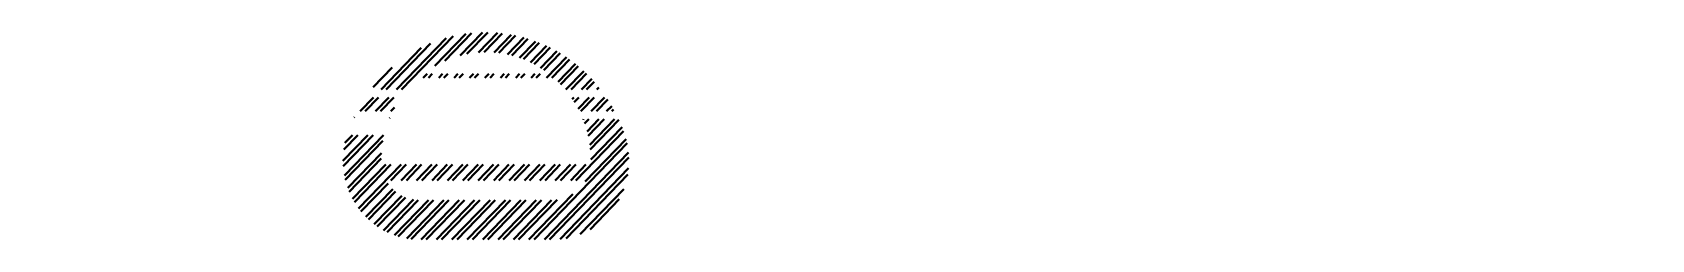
# Model space of a CAD drawing. Header units: millimetres. Extents: x 7939 to 8557, y 3805 to 4021.
# Drawn here: x 7938.6 to 8212.4, y 3903.7 to 3938.7 of the extents above; entities that cross this region are included whole.
import ezdxf

# ---------------------------------------------------------------- set-up
doc = ezdxf.new("R2010")
doc.units = ezdxf.units.MM
doc.layers.add('linea_gruesa', color=1, linetype='Continuous', lineweight=40)
pattern_1 = [(135, (2764.8883, 1202.4094), (-1.3470384, -1.3470384), []), (135, (2764.8883, 1203.3075), (-1.3470384, -1.3470384), [])]

msp = doc.modelspace()

# ---------------------------------------------------------------- hatches: boundary and pattern name
at = {"layer": 'linea_gruesa', "true_color": 0xf8d731, "extrusion": (-0.253745, -3.38569e-15, 0.967271)}
h = msp.add_hatch(dxfattribs=at)
h.set_pattern_fill('ANSI32', color=40, scale=0.2)
h.set_pattern_definition(pattern_1)
h.paths.add_polyline_path([(-3938.74, 8054.05, 0.201039), (-3931.07, 8035.75), (-3931.07, 8036), (-3931.07, 8042.6), (-3931.07, 8054.05), (-3931.74, 8054.05), (-3931.74, 8043.05, -0.162278), (-3935.41, 8054.05)])
edge = h.paths.add_edge_path()
edge.add_line((-3929.07, 8041.12), (-3929.07, 8034.61))
edge.add_arc((-3913.07, 8054.05), 25.17, 230.539, 250.6909)
edge.add_spline(control_points=[(-3918.41, 8029.62), (-3918.49, 8029.63), (-3918.65, 8029.65), (-3918.89, 8029.68), (-3919.11, 8029.71), (-3919.31, 8029.75), (-3919.49, 8029.78), (-3919.67, 8029.81), (-3919.86, 8029.85), (-3920.08, 8029.9), (-3920.32, 8029.96), (-3920.55, 8030.02), (-3920.77, 8030.09), (-3920.98, 8030.15), (-3921.19, 8030.22), (-3921.33, 8030.27), (-3921.4, 8030.29)], knot_values=[0, 0, 0, 0, 0.079036, 0.158079, 0.237115, 0.29651, 0.355904, 0.415068, 0.474232, 0.554262, 0.634298, 0.714327, 0.785706, 0.857083, 0.928541, 1, 1, 1, 1], degree=3, periodic=0)
edge.add_line((-3921.4, 8030.29), (-3921.4, 8036.95))
edge.add_arc((-3917.07, 8054.05), 17.64, 227.1301, 255.8083, ccw=False)
h.paths.add_polyline_path([(-3913.74, 8036.61), (-3913.74, 8054.05), (-3916.41, 8054.05), (-3916.41, 8036), (-3916.41, 8029.25), (-3916.41, 8029.07, 0.399638), (-3903.74, 8042.38), (-3903.74, 8054.05), (-3910.41, 8054.05), (-3910.41, 8042.38, -0.267949)])
h.paths.add_polyline_path([(-3910.41, 8174.05), (-3910.41, 8054.05), (-3903.74, 8054.05), (-3903.74, 8174.05)])
h.paths.add_polyline_path([(-3929.07, 8193.48), (-3929.07, 8186.98, -0.12579), (-3921.4, 8191.15), (-3921.4, 8197.81, 0.088158)])
h.paths.add_polyline_path([(-3916.41, 8174.05), (-3916.41, 8102.05), (-3916.41, 8100.38), (-3916.41, 8090.38), (-3916.41, 8088.72), (-3916.41, 8078.72), (-3916.41, 8077.05), (-3916.41, 8067.05), (-3916.41, 8065.38), (-3916.41, 8055.38), (-3916.41, 8054.05), (-3913.74, 8054.05), (-3913.74, 8174.05)])
h = msp.add_hatch(dxfattribs=at)
h.set_pattern_fill('ANSI32', color=40, scale=0.2)
h.set_pattern_definition(pattern_1)
h.paths.add_polyline_path([(-3938.74, 8174.05), (-3938.74, 8054.05), (-3935.41, 8054.05), (-3935.41, 8174.05)])
h.paths.add_polyline_path([(-3938.74, 8174.05), (-3935.41, 8174.05, -0.162278), (-3931.74, 8185.05), (-3931.74, 8174.05), (-3931.07, 8174.05), (-3931.07, 8185.5), (-3931.07, 8192.1), (-3931.07, 8192.35, 0.201039)])
h.paths.add_polyline_path([(-3916.41, 8199.03), (-3916.41, 8198.85), (-3916.41, 8192.1), (-3916.41, 8174.05), (-3913.74, 8174.05), (-3913.74, 8191.49, -0.267949), (-3910.41, 8185.72), (-3910.41, 8174.05), (-3903.74, 8174.05), (-3903.74, 8185.72, 0.399638)])
h = msp.add_hatch(dxfattribs=at)
h.set_pattern_fill('ANSI32', color=40, scale=0.2)
h.set_pattern_definition(pattern_1)
h.paths.add_polyline_path([(-3929.07, 8266.43), (-3929.07, 8272.64, -0.038856), (-3931.07, 8274.66), (-3931.07, 8283.5), (-3931.07, 8289.83), (-3931.07, 8298.34, -0.038856), (-3929.07, 8300.36), (-3929.07, 8306.57, 0.481664)])
h.paths.add_polyline_path([(-3931.74, 8297.5), (-3931.74, 8275.5, -0.333333)], flags=16)
h.paths.add_polyline_path([(-3921.4, 8310.78), (-3921.4, 8304.32, -0.059599), (-3917.07, 8304.83, -0.025047), (-3916.41, 8304.8), (-3916.41, 8289.5), (-3916.41, 8268.2, -0.025047), (-3917.07, 8268.17, -0.059599), (-3921.4, 8268.68), (-3921.4, 8262.22, 0.514618), (-3903.74, 8274.83), (-3903.74, 8298.17, 0.514618)])
h.paths.add_polyline_path([(-3913.74, 8303.94, -0.267949), (-3910.41, 8298.17), (-3910.41, 8274.83, -0.267949), (-3913.74, 8269.06)], flags=16)
h.paths.add_polyline_path([(-3924.07, 8309.69), (-3924.07, 8303.44, -0.038431), (-3921.4, 8304.32), (-3921.4, 8310.78, 0.028161)])
h.paths.add_polyline_path([(-3927.74, 8307.56), (-3927.74, 8301.41, -0.037292), (-3925.41, 8302.83), (-3925.41, 8309.01, 0.026756)])
edge = h.paths.add_edge_path()
edge.add_spline(control_points=[(-3925.41, 8263.99), (-3925.38, 8263.98), (-3925.33, 8263.95), (-3925.26, 8263.91), (-3925.19, 8263.87), (-3925.11, 8263.83), (-3925.04, 8263.79), (-3924.97, 8263.76), (-3924.9, 8263.72), (-3924.82, 8263.68), (-3924.74, 8263.64), (-3924.65, 8263.59), (-3924.57, 8263.55), (-3924.49, 8263.51), (-3924.42, 8263.48), (-3924.35, 8263.44), (-3924.29, 8263.42), (-3924.24, 8263.39), (-3924.19, 8263.37), (-3924.15, 8263.35), (-3924.12, 8263.34), (-3924.1, 8263.32), (-3924.09, 8263.32), (-3924.08, 8263.31), (-3924.07, 8263.31), (-3924.07, 8263.31), (-3924.07, 8263.31)], knot_values=[0, 0, 0, 0, 0.037114, 0.074141, 0.112156, 0.150194, 0.188207, 0.225331, 0.262478, 0.2996, 0.351221, 0.402839, 0.453257, 0.50367, 0.551529, 0.599384, 0.646074, 0.692762, 0.73908, 0.785397, 0.830488, 0.875579, 0.906889, 0.9382, 0.969099, 1, 1, 1, 1], degree=3, periodic=0)
edge.add_spline(control_points=[(-3925.41, 8263.99), (-3925.38, 8263.98), (-3925.33, 8263.95), (-3925.26, 8263.91), (-3925.19, 8263.87), (-3925.11, 8263.83), (-3925.04, 8263.79), (-3924.97, 8263.76), (-3924.9, 8263.72), (-3924.82, 8263.68), (-3924.74, 8263.64), (-3924.65, 8263.59), (-3924.57, 8263.55), (-3924.49, 8263.51), (-3924.42, 8263.48), (-3924.35, 8263.44), (-3924.29, 8263.42), (-3924.24, 8263.39), (-3924.19, 8263.37), (-3924.15, 8263.35), (-3924.12, 8263.34), (-3924.1, 8263.32), (-3924.09, 8263.32), (-3924.08, 8263.31), (-3924.07, 8263.31), (-3924.07, 8263.31), (-3924.07, 8263.31)], knot_values=[0, 0, 0, 0, 0.037114, 0.074141, 0.112156, 0.150194, 0.188207, 0.225331, 0.262478, 0.2996, 0.351221, 0.402839, 0.453256, 0.503671, 0.551529, 0.599384, 0.646074, 0.692762, 0.739081, 0.785398, 0.830489, 0.875578, 0.906889, 0.938199, 0.9691, 1, 1, 1, 1], degree=3, periodic=0)
edge.add_spline(control_points=[(-3925.41, 8263.99), (-3925.38, 8263.98), (-3925.33, 8263.95), (-3925.26, 8263.91), (-3925.19, 8263.87), (-3925.11, 8263.83), (-3925.04, 8263.79), (-3924.97, 8263.76), (-3924.9, 8263.72), (-3924.82, 8263.68), (-3924.74, 8263.64), (-3924.65, 8263.59), (-3924.57, 8263.55), (-3924.49, 8263.51), (-3924.42, 8263.48), (-3924.35, 8263.44), (-3924.29, 8263.42), (-3924.24, 8263.39), (-3924.19, 8263.37), (-3924.15, 8263.35), (-3924.12, 8263.34), (-3924.1, 8263.32), (-3924.09, 8263.32), (-3924.08, 8263.31), (-3924.07, 8263.31), (-3924.07, 8263.31), (-3924.07, 8263.31)], knot_values=[0, 0, 0, 0, 0.037114, 0.074141, 0.112156, 0.150194, 0.188207, 0.225331, 0.262478, 0.2996, 0.351221, 0.402839, 0.453257, 0.50367, 0.551529, 0.599384, 0.646074, 0.692762, 0.73908, 0.785397, 0.830488, 0.875579, 0.906889, 0.9382, 0.969099, 1, 1, 1, 1], degree=3, periodic=0)
edge.add_spline(control_points=[(-3925.41, 8263.99), (-3925.38, 8263.98), (-3925.33, 8263.95), (-3925.26, 8263.91), (-3925.19, 8263.87), (-3925.11, 8263.83), (-3925.04, 8263.79), (-3924.97, 8263.76), (-3924.9, 8263.72), (-3924.82, 8263.68), (-3924.74, 8263.64), (-3924.65, 8263.59), (-3924.57, 8263.55), (-3924.49, 8263.51), (-3924.42, 8263.48), (-3924.35, 8263.44), (-3924.29, 8263.42), (-3924.24, 8263.39), (-3924.19, 8263.37), (-3924.15, 8263.35), (-3924.12, 8263.34), (-3924.1, 8263.32), (-3924.09, 8263.32), (-3924.08, 8263.31), (-3924.07, 8263.31), (-3924.07, 8263.31), (-3924.07, 8263.31)], knot_values=[0, 0, 0, 0, 0.037114, 0.074141, 0.112156, 0.150194, 0.188207, 0.225331, 0.262478, 0.2996, 0.351221, 0.402839, 0.453256, 0.503671, 0.551529, 0.599384, 0.646074, 0.692762, 0.739081, 0.785398, 0.830489, 0.875578, 0.906889, 0.938199, 0.9691, 1, 1, 1, 1], degree=3, periodic=0)
edge.add_spline(control_points=[(-3925.41, 8263.99), (-3925.38, 8263.98), (-3925.33, 8263.95), (-3925.26, 8263.91), (-3925.19, 8263.87), (-3925.11, 8263.83), (-3925.04, 8263.79), (-3924.97, 8263.76), (-3924.9, 8263.72), (-3924.82, 8263.68), (-3924.74, 8263.64), (-3924.65, 8263.59), (-3924.57, 8263.55), (-3924.49, 8263.51), (-3924.42, 8263.48), (-3924.35, 8263.44), (-3924.29, 8263.42), (-3924.24, 8263.39), (-3924.19, 8263.37), (-3924.15, 8263.35), (-3924.12, 8263.34), (-3924.1, 8263.32), (-3924.09, 8263.32), (-3924.08, 8263.31), (-3924.07, 8263.31), (-3924.07, 8263.31), (-3924.07, 8263.31)], knot_values=[0, 0, 0, 0, 0.037114, 0.074141, 0.112156, 0.150194, 0.188207, 0.225331, 0.262478, 0.2996, 0.351221, 0.402839, 0.453257, 0.50367, 0.551529, 0.599384, 0.646074, 0.692762, 0.73908, 0.785397, 0.830488, 0.875579, 0.906889, 0.9382, 0.969099, 1, 1, 1, 1], degree=3, periodic=0)
edge.add_spline(control_points=[(-3925.41, 8263.99), (-3925.38, 8263.98), (-3925.33, 8263.95), (-3925.26, 8263.91), (-3925.19, 8263.87), (-3925.11, 8263.83), (-3925.04, 8263.79), (-3924.97, 8263.76), (-3924.9, 8263.72), (-3924.82, 8263.68), (-3924.74, 8263.64), (-3924.65, 8263.59), (-3924.57, 8263.55), (-3924.49, 8263.51), (-3924.42, 8263.48), (-3924.35, 8263.44), (-3924.29, 8263.42), (-3924.24, 8263.39), (-3924.19, 8263.37), (-3924.15, 8263.35), (-3924.12, 8263.34), (-3924.1, 8263.32), (-3924.09, 8263.32), (-3924.08, 8263.31), (-3924.07, 8263.31), (-3924.07, 8263.31), (-3924.07, 8263.31)], knot_values=[0, 0, 0, 0, 0.037114, 0.074141, 0.112156, 0.150194, 0.188207, 0.225331, 0.262478, 0.2996, 0.351221, 0.402839, 0.453256, 0.503671, 0.551529, 0.599384, 0.646074, 0.692762, 0.739081, 0.785398, 0.830489, 0.875578, 0.906889, 0.938199, 0.9691, 1, 1, 1, 1], degree=3, periodic=0)
edge.add_spline(control_points=[(-3925.41, 8263.99), (-3925.38, 8263.98), (-3925.33, 8263.95), (-3925.26, 8263.91), (-3925.19, 8263.87), (-3925.11, 8263.83), (-3925.04, 8263.79), (-3924.97, 8263.76), (-3924.9, 8263.72), (-3924.82, 8263.68), (-3924.74, 8263.64), (-3924.65, 8263.59), (-3924.57, 8263.55), (-3924.49, 8263.51), (-3924.42, 8263.48), (-3924.35, 8263.44), (-3924.29, 8263.42), (-3924.24, 8263.39), (-3924.19, 8263.37), (-3924.15, 8263.35), (-3924.12, 8263.34), (-3924.1, 8263.32), (-3924.09, 8263.32), (-3924.08, 8263.31), (-3924.07, 8263.31), (-3924.07, 8263.31), (-3924.07, 8263.31)], knot_values=[0, 0, 0, 0, 0.037114, 0.074141, 0.112156, 0.150194, 0.188207, 0.225331, 0.262478, 0.2996, 0.351221, 0.402839, 0.453257, 0.50367, 0.551529, 0.599384, 0.646074, 0.692762, 0.73908, 0.785397, 0.830488, 0.875579, 0.906889, 0.9382, 0.969099, 1, 1, 1, 1], degree=3, periodic=0)
edge.add_spline(control_points=[(-3925.41, 8263.99), (-3925.38, 8263.98), (-3925.33, 8263.95), (-3925.26, 8263.91), (-3925.19, 8263.87), (-3925.11, 8263.83), (-3925.04, 8263.79), (-3924.97, 8263.76), (-3924.9, 8263.72), (-3924.82, 8263.68), (-3924.74, 8263.64), (-3924.65, 8263.59), (-3924.57, 8263.55), (-3924.49, 8263.51), (-3924.42, 8263.48), (-3924.35, 8263.44), (-3924.29, 8263.42), (-3924.24, 8263.39), (-3924.19, 8263.37), (-3924.15, 8263.35), (-3924.12, 8263.34), (-3924.1, 8263.32), (-3924.09, 8263.32), (-3924.08, 8263.31), (-3924.07, 8263.31), (-3924.07, 8263.31), (-3924.07, 8263.31)], knot_values=[0, 0, 0, 0, 0.037114, 0.074141, 0.112156, 0.150194, 0.188207, 0.225331, 0.262478, 0.2996, 0.351221, 0.402839, 0.453256, 0.503671, 0.551529, 0.599384, 0.646074, 0.692762, 0.739081, 0.785398, 0.830489, 0.875578, 0.906889, 0.938199, 0.9691, 1, 1, 1, 1], degree=3, periodic=0)
edge.add_spline(control_points=[(-3925.41, 8263.99), (-3925.38, 8263.98), (-3925.33, 8263.95), (-3925.26, 8263.91), (-3925.19, 8263.87), (-3925.11, 8263.83), (-3925.04, 8263.79), (-3924.97, 8263.76), (-3924.9, 8263.72), (-3924.82, 8263.68), (-3924.74, 8263.64), (-3924.65, 8263.59), (-3924.57, 8263.55), (-3924.49, 8263.51), (-3924.42, 8263.48), (-3924.35, 8263.44), (-3924.29, 8263.42), (-3924.24, 8263.39), (-3924.19, 8263.37), (-3924.15, 8263.35), (-3924.12, 8263.34), (-3924.1, 8263.32), (-3924.09, 8263.32), (-3924.08, 8263.31), (-3924.07, 8263.31), (-3924.07, 8263.31), (-3924.07, 8263.31)], knot_values=[0, 0, 0, 0, 0.037114, 0.074141, 0.112156, 0.150194, 0.188207, 0.225331, 0.262478, 0.2996, 0.351221, 0.402839, 0.453257, 0.50367, 0.551529, 0.599384, 0.646074, 0.692762, 0.73908, 0.785397, 0.830488, 0.875579, 0.906889, 0.9382, 0.969099, 1, 1, 1, 1], degree=3, periodic=0)
edge.add_spline(control_points=[(-3925.41, 8263.99), (-3925.38, 8263.98), (-3925.33, 8263.95), (-3925.26, 8263.91), (-3925.19, 8263.87), (-3925.11, 8263.83), (-3925.04, 8263.79), (-3924.97, 8263.76), (-3924.9, 8263.72), (-3924.82, 8263.68), (-3924.74, 8263.64), (-3924.65, 8263.59), (-3924.57, 8263.55), (-3924.49, 8263.51), (-3924.42, 8263.48), (-3924.35, 8263.44), (-3924.29, 8263.42), (-3924.24, 8263.39), (-3924.19, 8263.37), (-3924.15, 8263.35), (-3924.12, 8263.34), (-3924.1, 8263.32), (-3924.09, 8263.32), (-3924.08, 8263.31), (-3924.07, 8263.31), (-3924.07, 8263.31), (-3924.07, 8263.31)], knot_values=[0, 0, 0, 0, 0.037114, 0.074141, 0.112156, 0.150194, 0.188207, 0.225331, 0.262478, 0.2996, 0.351221, 0.402839, 0.453256, 0.503671, 0.551529, 0.599384, 0.646074, 0.692762, 0.739081, 0.785398, 0.830489, 0.875578, 0.906889, 0.938199, 0.9691, 1, 1, 1, 1], degree=3, periodic=0)
edge.add_spline(control_points=[(-3925.41, 8263.99), (-3925.38, 8263.98), (-3925.33, 8263.95), (-3925.26, 8263.91), (-3925.19, 8263.87), (-3925.11, 8263.83), (-3925.04, 8263.79), (-3924.97, 8263.76), (-3924.9, 8263.72), (-3924.82, 8263.68), (-3924.74, 8263.64), (-3924.65, 8263.59), (-3924.57, 8263.55), (-3924.49, 8263.51), (-3924.42, 8263.48), (-3924.35, 8263.44), (-3924.29, 8263.42), (-3924.24, 8263.39), (-3924.19, 8263.37), (-3924.15, 8263.35), (-3924.12, 8263.34), (-3924.1, 8263.32), (-3924.09, 8263.32), (-3924.08, 8263.31), (-3924.07, 8263.31), (-3924.07, 8263.31), (-3924.07, 8263.31)], knot_values=[0, 0, 0, 0, 0.037114, 0.074141, 0.112156, 0.150194, 0.188207, 0.225331, 0.262478, 0.2996, 0.351221, 0.402839, 0.453257, 0.50367, 0.551529, 0.599384, 0.646074, 0.692762, 0.73908, 0.785397, 0.830488, 0.875579, 0.906889, 0.9382, 0.969099, 1, 1, 1, 1], degree=3, periodic=0)
edge.add_spline(control_points=[(-3925.41, 8263.99), (-3925.38, 8263.98), (-3925.33, 8263.95), (-3925.26, 8263.91), (-3925.19, 8263.87), (-3925.11, 8263.83), (-3925.04, 8263.79), (-3924.97, 8263.76), (-3924.9, 8263.72), (-3924.82, 8263.68), (-3924.74, 8263.64), (-3924.65, 8263.59), (-3924.57, 8263.55), (-3924.49, 8263.51), (-3924.42, 8263.48), (-3924.35, 8263.44), (-3924.29, 8263.42), (-3924.24, 8263.39), (-3924.19, 8263.37), (-3924.15, 8263.35), (-3924.12, 8263.34), (-3924.1, 8263.32), (-3924.09, 8263.32), (-3924.08, 8263.31), (-3924.07, 8263.31), (-3924.07, 8263.31), (-3924.07, 8263.31)], knot_values=[0, 0, 0, 0, 0.037114, 0.074141, 0.112156, 0.150194, 0.188207, 0.225331, 0.262478, 0.2996, 0.351221, 0.402839, 0.453256, 0.503671, 0.551529, 0.599384, 0.646074, 0.692762, 0.739081, 0.785398, 0.830489, 0.875578, 0.906889, 0.938199, 0.9691, 1, 1, 1, 1], degree=3, periodic=0)
edge.add_spline(control_points=[(-3925.41, 8263.99), (-3925.38, 8263.98), (-3925.33, 8263.95), (-3925.26, 8263.91), (-3925.19, 8263.87), (-3925.11, 8263.83), (-3925.04, 8263.79), (-3924.97, 8263.76), (-3924.9, 8263.72), (-3924.82, 8263.68), (-3924.74, 8263.64), (-3924.65, 8263.59), (-3924.57, 8263.55), (-3924.49, 8263.51), (-3924.42, 8263.48), (-3924.35, 8263.44), (-3924.29, 8263.42), (-3924.24, 8263.39), (-3924.19, 8263.37), (-3924.15, 8263.35), (-3924.12, 8263.34), (-3924.1, 8263.32), (-3924.09, 8263.32), (-3924.08, 8263.31), (-3924.07, 8263.31), (-3924.07, 8263.31), (-3924.07, 8263.31)], knot_values=[0, 0, 0, 0, 0.037114, 0.074141, 0.112156, 0.150194, 0.188207, 0.225331, 0.262478, 0.2996, 0.351221, 0.402839, 0.453257, 0.50367, 0.551529, 0.599384, 0.646074, 0.692762, 0.73908, 0.785397, 0.830488, 0.875579, 0.906889, 0.9382, 0.969099, 1, 1, 1, 1], degree=3, periodic=0)
edge.add_arc((-3913.07, 8286.5), 25.67, 235.1501, 241.2805, ccw=False)
edge.add_line((-3927.74, 8265.44), (-3927.74, 8271.59))
edge.add_arc((-3917.07, 8286.5), 18.33, 234.4215, 242.9645)
edge.add_spline(control_points=[(-3924.07, 8269.56), (-3924.07, 8269.56), (-3924.07, 8269.56), (-3924.08, 8269.56), (-3924.09, 8269.57), (-3924.11, 8269.57), (-3924.13, 8269.58), (-3924.15, 8269.59), (-3924.18, 8269.6), (-3924.21, 8269.62), (-3924.25, 8269.63), (-3924.3, 8269.65), (-3924.34, 8269.67), (-3924.39, 8269.69), (-3924.45, 8269.72), (-3924.5, 8269.74), (-3924.57, 8269.77), (-3924.64, 8269.8), (-3924.71, 8269.83), (-3924.78, 8269.87), (-3924.85, 8269.9), (-3924.93, 8269.94), (-3925.01, 8269.97), (-3925.09, 8270.01), (-3925.17, 8270.05), (-3925.25, 8270.09), (-3925.33, 8270.13), (-3925.38, 8270.16), (-3925.41, 8270.17)], knot_values=[0, 0, 0, 0, 0.038834, 0.077483, 0.112259, 0.147071, 0.181847, 0.215511, 0.249205, 0.282869, 0.321283, 0.359738, 0.398154, 0.435257, 0.472394, 0.509501, 0.551122, 0.592788, 0.634413, 0.674665, 0.714954, 0.755209, 0.796559, 0.837944, 0.879296, 0.919521, 0.959775, 1, 1, 1, 1], degree=3, periodic=0)
edge.add_line((-3925.41, 8270.17), (-3925.41, 8263.99))

doc.saveas('drawing.dxf')
